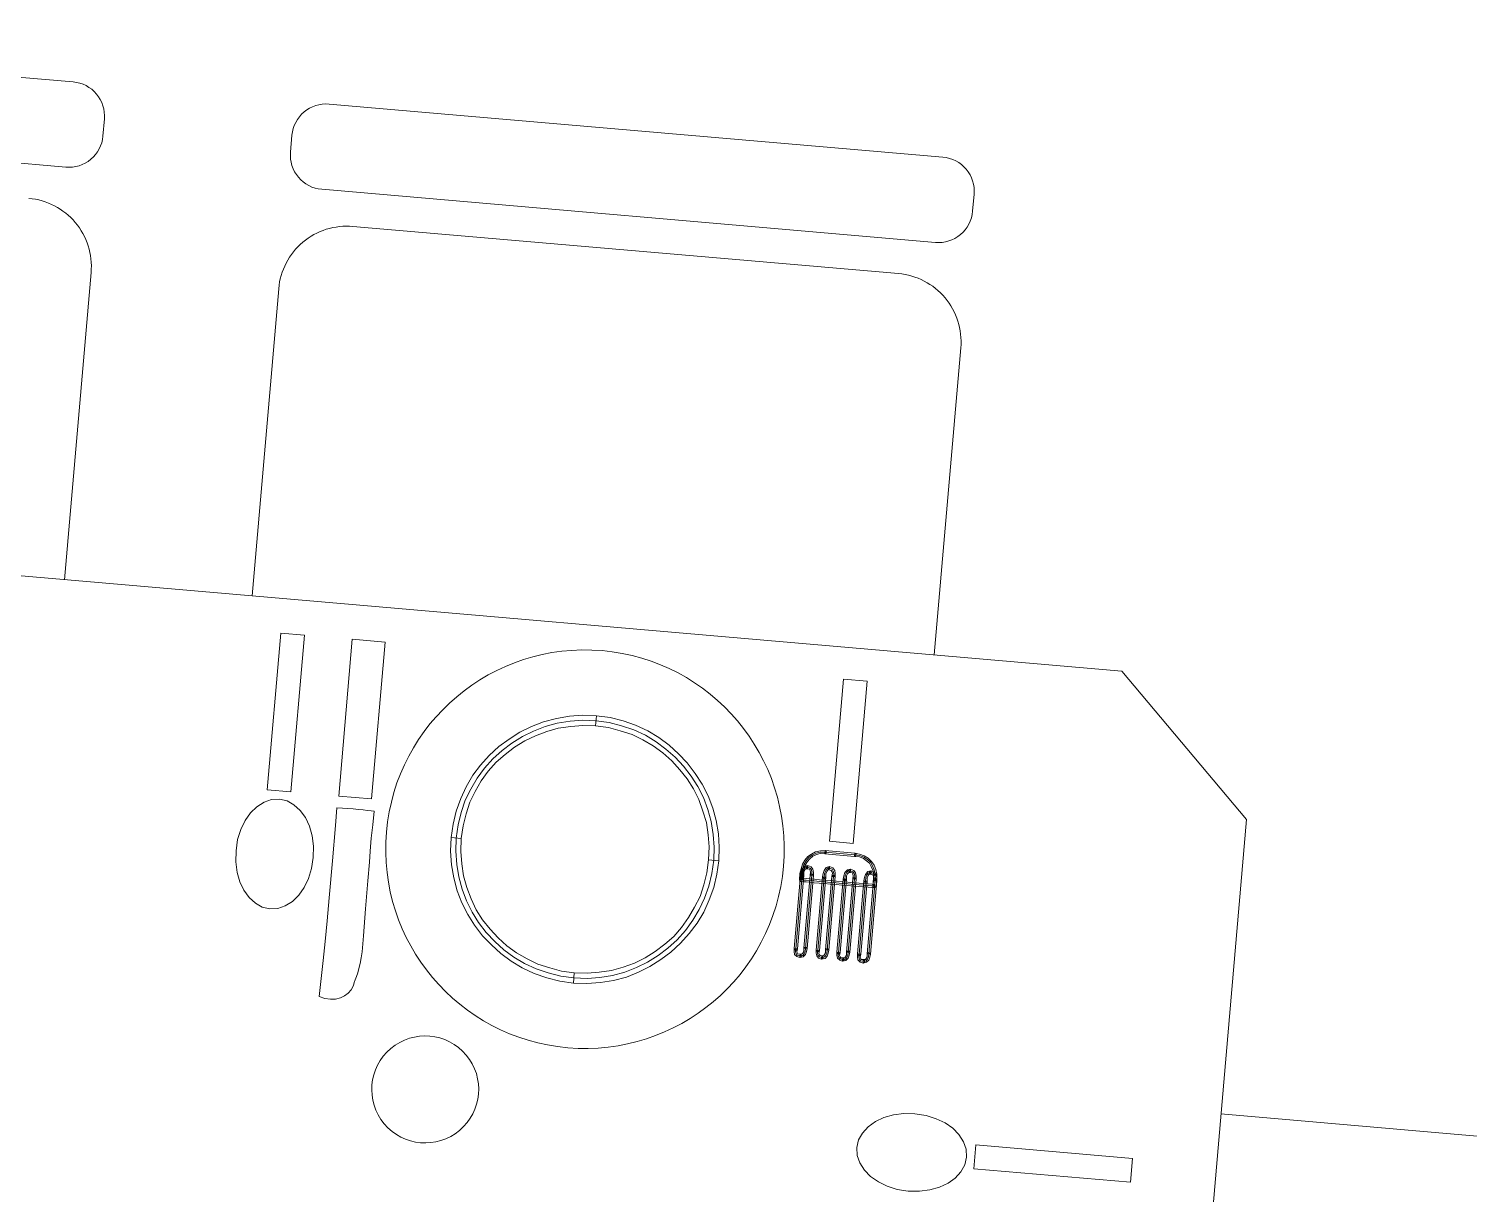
# Model space of a CAD drawing. Header units: millimetres. Extents: x 27 to 3754, y 31 to 1224.
# Drawn here: x 303.7 to 390.5, y 881.6 to 951.8 of the extents above; entities that cross this region are included whole.
import ezdxf

# ---------------------------------------------------------------- set-up
doc = ezdxf.new("R2010")
doc.units = ezdxf.units.MM
doc.layers.add('forniture', color=253, linetype='Continuous', lineweight=9)
doc.styles.add('DIM', font='Arial')

# ---------------------------------------------------------------- blocks, each defined once
blk = doc.blocks.new('b62', base_point=(157.3746, 791.9181))
at = {"layer": 'forniture'}
for p, q in [((306.377178, 948.571141), (269.386496, 951.772097)), ((358.780645, 944.036453), (321.789963, 947.237409)), ((305.932601, 943.433546), (268.941919, 946.634502)), ((308.254385, 946.338272), (308.16547, 945.310753)), ((319.557094, 945.360202), (319.468178, 944.332683)), ((358.336068, 938.898858), (321.345385, 942.099814)), ((360.657852, 941.803584), (360.568936, 940.776065)), ((356.103199, 937.021651), (323.222592, 939.866946)), ((307.454146, 937.090602), (305.852028, 918.576307)), ((318.756855, 936.112532), (317.154737, 917.598237)), ((359.857613, 932.555914), (358.255495, 914.041619)), ((369.558203, 913.063549), (201.045095, 927.645683)), ((318.882252, 915.361138), (318.064414, 905.910087)), ((320.311137, 915.23749), (318.882252, 915.361138)), ((318.882252, 915.361138), (318.882252, 915.361138)), ((319.493298, 905.78644), (320.311137, 915.23749)), ((323.189318, 914.988429), (322.37148, 905.537379)), ((325.169344, 914.81709), (323.189318, 914.988429)), ((323.189318, 914.988429), (323.189318, 914.988429)), ((324.351506, 905.36604), (325.169344, 914.81709)), ((377.067031, 904.132074), (369.558203, 913.063549)), ((352.781358, 912.592232), (351.935257, 902.81458)), ((354.210242, 912.468585), (352.781358, 912.592232)), ((352.781358, 912.592232), (352.781358, 912.592232)), ((353.364141, 902.690933), (354.210242, 912.468585)), ((333.984088, 909.735561), (333.295556, 909.383833)), ((334.708146, 910.022518), (333.984088, 909.735561)), ((334.805892, 909.726143), (334.104013, 909.457832)), ((335.486377, 910.222526), (334.708146, 910.022518)), ((335.543298, 909.929684), (334.805892, 909.726143)), ((334.903639, 909.429768), (335.600219, 909.636841)), ((336.279721, 910.35953), (335.486377, 910.222526)), ((336.314463, 910.048041), (335.543298, 909.929684)), ((335.600219, 909.636841), (336.349205, 909.736553)), ((337.086412, 910.413117), (336.279721, 910.35953)), ((337.080329, 910.105161), (336.314463, 910.048041)), ((336.349205, 909.736553), (337.074245, 909.797205)), ((337.074245, 909.797205), (337.853458, 909.770907)), ((337.879954, 910.077097), (337.080329, 910.105161)), ((337.90645, 910.383286), (337.086412, 910.413117)), ((337.853458, 909.770907), (337.90645, 910.383286)), ((337.90645, 910.383286), (337.853458, 909.770907)), ((337.853458, 909.770907), (337.853458, 909.770907)), ((337.853458, 909.770907), (338.625606, 909.662959)), ((338.672514, 909.967382), (337.879954, 910.077097)), ((337.879954, 910.077097), (337.879954, 910.077097)), ((338.719423, 910.271805), (337.90645, 910.383286)), ((337.90645, 910.383286), (337.90645, 910.383286)), ((338.625606, 909.662959), (339.329449, 909.47866)), ((339.417183, 909.77955), (338.672514, 909.967382)), ((339.504917, 910.08044), (338.719423, 910.271805)), ((340.156553, 909.53048), (339.417183, 909.77955)), ((340.262933, 909.809191), (339.504917, 910.08044)), ((340.995238, 909.478471), (340.262933, 909.809191)), ((332.64255, 908.967334), (332.028603, 908.526889)), ((332.806833, 908.726897), (332.213299, 908.284687)), ((333.295556, 909.383833), (332.64255, 908.967334)), ((333.43766, 909.12475), (332.806833, 908.726897)), ((332.971117, 908.486461), (333.579765, 908.865667)), ((334.104013, 909.457832), (333.43766, 909.12475)), ((333.579765, 908.865667), (334.223939, 909.180103)), ((334.223939, 909.180103), (334.903639, 909.429768)), ((339.329449, 909.47866), (340.050173, 909.251769)), ((340.050173, 909.251769), (340.700827, 908.928113)), ((340.848032, 909.203292), (340.156553, 909.53048)), ((340.700827, 908.928113), (341.327536, 908.565399)), ((341.493387, 908.818399), (340.848032, 909.203292)), ((341.659239, 909.071399), (340.995238, 909.478471)), ((342.092617, 908.375801), (341.493387, 908.818399)), ((342.277115, 908.606621), (341.659239, 909.071399)), ((331.446649, 907.980849), (330.924166, 907.409097)), ((332.028603, 908.526889), (331.446649, 907.980849)), ((332.213299, 908.284687), (331.65529, 907.777705)), ((331.863932, 907.574561), (332.397995, 908.042484)), ((332.397995, 908.042484), (332.971117, 908.486461)), ((341.327536, 908.565399), (341.90812, 908.14498)), ((341.90812, 908.14498), (342.442579, 907.666856)), ((342.645723, 907.875498), (342.092617, 908.375801)), ((342.848867, 908.084139), (342.277115, 908.606621)), ((343.154471, 907.337902), (342.645723, 907.875498)), ((343.378028, 907.544777), (342.848867, 908.084139)), ((330.924166, 907.409097), (330.459389, 906.791221)), ((331.154987, 907.224599), (330.712389, 906.625369)), ((330.965388, 906.459518), (331.385807, 907.040102)), ((331.65529, 907.777705), (331.154987, 907.224599)), ((331.385807, 907.040102), (331.863932, 907.574561)), ((342.442579, 907.666856), (342.930914, 907.131027)), ((342.930914, 907.131027), (343.376658, 906.578318)), ((343.617094, 906.742601), (343.154471, 907.337902)), ((343.857531, 906.906884), (343.378028, 907.544777)), ((330.050551, 906.106807), (329.721597, 905.394915)), ((330.459389, 906.791221), (330.050551, 906.106807)), ((330.712389, 906.625369), (330.325729, 905.959602)), ((330.600908, 905.812396), (330.965388, 906.459518)), ((343.376658, 906.578318), (343.755864, 905.96967)), ((344.014947, 906.111774), (343.617094, 906.742601)), ((344.27403, 906.253878), (343.857531, 906.906884)), ((344.348029, 905.445421), (344.014947, 906.111774)), ((344.625758, 905.565346), (344.27403, 906.253878)), ((318.322911, 905.332451), (317.876582, 905.165418)), ((318.064414, 905.910087), (319.493298, 905.78644)), ((318.797701, 905.353062), (318.322911, 905.332451)), ((319.261892, 905.251197), (318.797701, 905.353062)), ((318.797701, 905.353062), (318.797701, 905.353062)), ((319.672894, 905.009976), (319.261892, 905.251197)), ((322.37148, 905.537379), (324.351506, 905.36604)), ((329.721597, 905.394915), (329.450347, 904.636899)), ((330.000308, 905.288535), (329.751238, 904.549165)), ((330.325729, 905.959602), (330.000308, 905.288535)), ((330.279019, 905.182155), (330.600908, 905.812396)), ((343.755864, 905.96967), (344.0703, 905.325495)), ((344.0703, 905.325495), (344.318199, 904.625383)), ((344.614574, 904.723129), (344.348029, 905.445421)), ((344.910949, 904.820875), (344.625758, 905.565346)), ((317.061257, 904.536745), (316.733087, 904.071571)), ((317.441833, 904.894557), (317.061257, 904.536745)), ((317.876582, 905.165418), (317.441833, 904.894557)), ((320.05465, 904.668459), (319.672894, 905.009976)), ((320.368104, 904.25059), (320.05465, 904.668459)), ((322.176979, 903.765013), (322.268831, 904.82647)), ((322.268831, 904.82647), (322.5972, 904.81862)), ((322.5972, 904.81862), (322.923802, 904.790358)), ((322.923802, 904.790358), (323.250404, 904.762096)), ((323.250404, 904.762096), (323.556593, 904.7356)), ((323.556593, 904.7356), (323.84237, 904.710871)), ((323.84237, 904.710871), (324.105968, 904.667495)), ((324.105968, 904.667495), (324.330507, 904.648065)), ((324.330507, 904.648065), (324.514221, 904.632167)), ((324.514221, 904.632167), (324.423153, 903.817428)), ((329.450347, 904.636899), (329.258982, 903.851404)), ((329.751238, 904.549165), (329.563406, 903.804496)), ((329.867829, 903.757587), (330.052128, 904.461431)), ((330.052128, 904.461431), (330.279019, 905.182155)), ((344.318199, 904.625383), (344.527038, 903.949215)), ((344.819881, 904.006136), (344.614574, 904.723129)), ((345.112723, 904.063057), (344.910949, 904.820875)), ((316.479501, 903.517682), (316.283621, 902.917667)), ((316.733087, 904.071571), (316.479501, 903.517682)), ((320.611487, 903.735957), (320.368104, 904.25059)), ((320.766155, 903.14674), (320.611487, 903.735957)), ((321.993274, 901.642099), (322.176979, 903.765013)), ((324.423153, 903.817428), (324.332084, 903.002689)), ((329.258982, 903.851404), (329.147502, 903.038432)), ((329.563406, 903.804496), (329.453691, 903.011936)), ((329.759881, 902.98544), (329.867829, 903.757587)), ((344.527038, 903.949215), (344.62675, 903.200229)), ((344.938238, 903.234971), (344.819881, 904.006136)), ((345.249727, 903.269713), (345.112723, 904.063057)), ((370.487288, 828.095672), (377.067031, 904.132074)), ((316.283621, 902.917667), (316.184505, 902.247583)), ((320.856052, 902.521996), (320.766155, 903.14674)), ((324.332084, 903.002689), (324.264962, 902.227009)), ((329.147502, 903.038432), (329.117671, 902.218394)), ((329.147502, 903.038432), (329.147502, 903.038432)), ((329.147502, 903.038432), (329.759881, 902.98544)), ((329.759881, 902.98544), (329.147502, 903.038432)), ((329.453691, 903.011936), (329.425627, 902.21231)), ((329.733583, 902.206227), (329.759881, 902.98544)), ((329.759881, 902.98544), (329.759881, 902.98544)), ((344.62675, 903.200229), (344.687402, 902.475189)), ((344.995358, 902.469106), (344.938238, 903.234971)), ((345.303314, 902.463022), (345.249727, 903.269713)), ((351.935257, 902.81458), (353.364141, 902.690933)), ((316.184505, 902.247583), (316.16704, 901.570433)), ((320.73947, 901.174762), (320.838586, 901.844846)), ((320.838586, 901.844846), (320.856052, 902.521996)), ((324.264962, 902.227009), (324.227083, 901.551626)), ((329.117671, 902.218394), (329.169492, 901.39129)), ((329.425627, 902.21231), (329.48098, 901.426032)), ((329.792469, 901.460774), (329.733583, 902.206227)), ((344.687402, 902.475189), (344.661104, 901.695976)), ((344.967294, 901.66948), (344.995358, 902.469106)), ((345.273483, 901.642984), (345.303314, 902.463022)), ((350.642592, 901.898165), (350.459861, 901.687757)), ((350.537978, 901.639866), (350.698531, 901.831628)), ((350.616096, 901.591976), (350.754469, 901.765091)), ((350.86085, 902.043802), (350.642592, 901.898165)), ((350.698531, 901.831628), (350.896376, 901.979032)), ((350.754469, 901.765091), (350.931902, 901.914261)), ((351.09952, 902.187673), (350.86085, 902.043802)), ((350.896376, 901.979032), (351.133279, 902.10249)), ((350.931902, 901.914261), (351.167039, 902.017307)), ((351.392362, 902.244594), (351.09952, 902.187673)), ((351.133279, 902.10249), (351.385296, 902.162944)), ((351.167039, 902.017307), (351.378231, 902.081293)), ((351.378231, 902.081293), (351.664008, 902.056564)), ((351.385296, 902.162944), (351.67284, 902.158627)), ((351.681672, 902.26069), (351.392362, 902.244594)), ((351.681672, 902.26069), (351.664008, 902.056564)), ((351.664008, 902.056564), (351.728779, 902.09209)), ((351.664008, 902.056564), (351.664008, 902.056564)), ((351.664008, 902.056564), (351.664008, 902.056564)), ((351.664008, 902.056564), (353.46032, 901.901121)), ((351.67284, 902.158627), (353.469152, 902.003185)), ((351.681672, 902.26069), (351.681672, 902.26069)), ((351.739377, 902.214566), (351.681672, 902.26069)), ((351.681672, 902.26069), (351.681672, 902.26069)), ((353.477984, 902.105248), (351.681672, 902.26069)), ((351.728779, 902.09209), (351.75449, 902.151561)), ((351.75449, 902.151561), (351.739377, 902.214566)), ((353.477984, 902.105248), (353.46032, 901.901121)), ((353.46032, 901.901121), (353.52509, 901.936647)), ((353.46032, 901.901121), (353.46032, 901.901121)), ((353.46032, 901.901121), (353.46032, 901.901121)), ((353.46032, 901.901121), (353.746097, 901.876392)), ((353.469152, 902.003185), (353.753162, 901.958042)), ((353.477984, 902.105248), (353.477984, 902.105248)), ((353.535689, 902.059123), (353.477984, 902.105248)), ((353.477984, 902.105248), (353.477984, 902.105248)), ((353.760228, 902.039693), (353.477984, 902.105248)), ((353.52509, 901.936647), (353.550802, 901.996119)), ((353.550802, 901.996119), (353.535689, 902.059123)), ((353.746097, 901.876392), (353.983983, 901.773545)), ((353.753162, 901.958042), (354.011461, 901.853429)), ((354.038939, 901.933313), (353.760228, 902.039693)), ((353.983983, 901.773545), (354.177511, 901.633405)), ((354.011461, 901.853429), (354.225401, 901.711523)), ((354.273292, 901.789641), (354.038939, 901.933313)), ((354.4837, 901.606909), (354.273292, 901.789641)), ((316.16704, 901.570433), (316.256936, 900.945689)), ((316.256936, 900.945689), (316.41337, 900.376884)), ((320.54359, 900.574748), (320.73947, 901.174762)), ((321.800738, 899.417122), (321.993274, 901.642099)), ((324.227083, 901.551626), (324.129932, 900.428931)), ((329.169492, 901.39129), (329.308262, 900.618359)), ((329.48098, 901.426032), (329.601104, 900.67528)), ((329.893946, 900.732201), (329.792469, 901.460774)), ((344.553156, 900.923829), (344.36709, 900.199572)), ((344.661104, 901.695976), (344.553156, 900.923829)), ((344.661104, 901.695976), (344.661104, 901.695976)), ((345.273483, 901.642984), (344.661104, 901.695976)), ((344.661104, 901.695976), (345.273483, 901.642984)), ((344.667981, 900.111838), (344.857579, 900.87692)), ((344.857579, 900.87692), (344.967294, 901.66948)), ((345.162002, 900.830012), (345.273483, 901.642984)), ((345.273483, 901.642984), (345.273483, 901.642984)), ((350.228454, 901.152514), (350.1629, 900.87027)), ((350.209024, 900.927975), (350.1629, 900.87027)), ((350.23297, 900.967034), (350.194893, 900.764674)), ((350.272028, 900.943088), (350.209024, 900.927975)), ((350.314422, 901.432991), (350.228454, 901.152514)), ((350.289692, 901.147214), (350.23297, 900.967034)), ((350.264963, 900.861438), (350.310105, 901.145448)), ((350.3315, 900.917376), (350.272028, 900.943088)), ((350.428066, 901.32033), (350.289692, 901.147214)), ((350.31462, 900.959968), (350.296956, 900.755842)), ((350.310105, 901.145448), (350.394306, 901.405513)), ((350.459861, 901.687757), (350.314422, 901.432991)), ((350.369577, 901.119736), (350.31462, 900.959968)), ((350.367026, 900.852606), (350.3315, 900.917376)), ((350.367026, 900.852606), (350.391755, 901.138382)), ((350.461825, 901.235146), (350.369577, 901.119736)), ((350.391755, 901.138382), (350.47419, 901.378035)), ((350.394306, 901.405513), (350.537978, 901.639866)), ((350.396271, 900.952902), (350.449461, 901.092258)), ((350.399019, 900.74701), (350.396271, 900.952902)), ((350.637491, 901.363904), (350.428066, 901.32033)), ((350.449461, 901.092258), (350.495585, 901.149963)), ((350.628659, 901.261841), (350.461825, 901.235146)), ((350.47419, 901.378035), (350.616096, 901.591976)), ((350.495585, 901.149963), (350.619827, 901.159777)), ((350.57272, 901.328378), (350.526596, 901.270673)), ((350.57272, 901.328378), (350.526596, 901.270673)), ((350.526596, 901.270673), (350.562122, 901.205902)), ((350.526596, 901.270673), (350.562122, 901.205902)), ((350.562122, 901.205902), (350.619827, 901.159777)), ((350.562122, 901.205902), (350.619827, 901.159777)), ((350.637491, 901.363904), (350.57272, 901.328378)), ((350.637491, 901.363904), (350.57272, 901.328378)), ((350.619827, 901.159777), (350.637491, 901.363904)), ((350.619827, 901.159777), (350.628659, 901.261841)), ((350.619827, 901.159777), (350.619827, 901.159777)), ((350.619827, 901.159777), (350.740537, 901.128767)), ((350.619827, 901.159777), (350.619827, 901.159777)), ((350.619827, 901.159777), (350.619827, 901.159777)), ((350.628659, 901.261841), (350.637491, 901.363904)), ((350.788428, 901.206884), (350.628659, 901.261841)), ((350.628659, 901.261841), (350.628659, 901.261841)), ((350.628659, 901.261841), (350.628659, 901.261841)), ((350.628659, 901.261841), (350.628659, 901.261841)), ((350.628659, 901.261841), (350.628659, 901.261841)), ((350.628659, 901.261841), (350.628659, 901.261841)), ((350.836318, 901.285002), (350.637491, 901.363904)), ((350.637491, 901.363904), (350.637491, 901.363904)), ((350.637491, 901.363904), (350.637491, 901.363904)), ((350.637491, 901.363904), (350.637491, 901.363904)), ((350.740537, 901.128767), (350.776063, 901.063996)), ((350.808056, 900.9584), (350.771746, 900.776453)), ((350.776063, 901.063996), (350.808056, 900.9584)), ((350.861246, 901.097756), (350.788428, 901.206884)), ((350.946429, 901.131515), (350.836318, 901.285002)), ((350.889707, 900.951334), (350.861246, 901.097756)), ((350.873809, 900.767621), (350.889707, 900.951334)), ((350.971357, 900.944269), (350.946429, 901.131515)), ((350.975872, 900.758789), (350.971357, 900.944269)), ((351.61828, 901.052812), (351.561557, 900.872631)), ((351.736241, 901.227694), (351.61828, 901.052812)), ((351.698164, 901.025334), (351.643208, 900.865565)), ((351.792179, 901.161157), (351.698164, 901.025334)), ((351.724858, 900.8585), (351.778048, 900.997855)), ((351.947433, 901.29168), (351.736241, 901.227694)), ((351.778048, 900.997855), (351.848118, 901.094619)), ((351.938601, 901.189617), (351.792179, 901.161157)), ((351.882662, 901.256154), (351.836537, 901.198449)), ((351.882662, 901.256154), (351.836537, 901.198449)), ((351.836537, 901.198449), (351.872064, 901.133678)), ((351.836537, 901.198449), (351.872064, 901.133678)), ((351.848118, 901.094619), (351.929769, 901.087554)), ((351.872064, 901.133678), (351.929769, 901.087554)), ((351.872064, 901.133678), (351.929769, 901.087554)), ((351.947433, 901.29168), (351.882662, 901.256154)), ((351.947433, 901.29168), (351.882662, 901.256154)), ((351.929769, 901.087554), (351.947433, 901.29168)), ((351.929769, 901.087554), (351.938601, 901.189617)), ((351.929769, 901.087554), (351.929769, 901.087554)), ((351.929769, 901.087554), (352.050478, 901.056543)), ((351.929769, 901.087554), (351.929769, 901.087554)), ((351.929769, 901.087554), (351.929769, 901.087554)), ((351.938601, 901.189617), (351.947433, 901.29168)), ((352.098369, 901.134661), (351.938601, 901.189617)), ((351.938601, 901.189617), (351.938601, 901.189617)), ((351.938601, 901.189617), (351.938601, 901.189617)), ((351.938601, 901.189617), (351.938601, 901.189617)), ((351.938601, 901.189617), (351.938601, 901.189617)), ((351.938601, 901.189617), (351.938601, 901.189617)), ((352.14626, 901.212778), (351.947433, 901.29168)), ((351.947433, 901.29168), (351.947433, 901.29168)), ((351.947433, 901.29168), (351.947433, 901.29168)), ((351.947433, 901.29168), (351.947433, 901.29168)), ((352.050478, 901.056543), (352.086004, 900.991772)), ((352.117998, 900.886176), (352.081687, 900.704229)), ((352.086004, 900.991772), (352.117998, 900.886176)), ((352.171188, 901.025532), (352.098369, 901.134661)), ((352.256371, 901.059292), (352.14626, 901.212778)), ((352.199648, 900.879111), (352.171188, 901.025532)), ((352.183751, 900.695397), (352.199648, 900.879111)), ((352.281299, 900.872045), (352.256371, 901.059292)), ((352.863451, 900.945062), (352.804962, 900.744468)), ((353.02047, 901.095998), (352.863451, 900.945062)), ((352.941568, 900.897171), (352.886612, 900.737403)), ((353.05423, 901.010815), (352.941568, 900.897171)), ((353.019686, 900.84928), (353.08799, 900.925632)), ((353.209483, 901.141339), (353.02047, 901.095998)), ((353.200651, 901.039276), (353.05423, 901.010815)), ((353.08799, 900.925632), (353.191819, 900.937212)), ((353.144713, 901.105813), (353.098588, 901.048108)), ((353.144713, 901.105813), (353.098588, 901.048108)), ((353.098588, 901.048108), (353.134114, 900.983337)), ((353.098588, 901.048108), (353.134114, 900.983337)), ((353.134114, 900.983337), (353.191819, 900.937212)), ((353.134114, 900.983337), (353.191819, 900.937212)), ((353.209483, 901.141339), (353.144713, 901.105813)), ((353.209483, 901.141339), (353.144713, 901.105813)), ((353.191819, 900.937212), (353.209483, 901.141339)), ((353.191819, 900.937212), (353.200651, 901.039276)), ((353.191819, 900.937212), (353.191819, 900.937212)), ((353.191819, 900.937212), (353.312529, 900.906201)), ((353.191819, 900.937212), (353.191819, 900.937212)), ((353.191819, 900.937212), (353.191819, 900.937212)), ((353.200651, 901.039276), (353.209483, 901.141339)), ((353.36042, 900.984319), (353.200651, 901.039276)), ((353.200651, 901.039276), (353.200651, 901.039276)), ((353.200651, 901.039276), (353.200651, 901.039276)), ((353.200651, 901.039276), (353.200651, 901.039276)), ((353.200651, 901.039276), (353.200651, 901.039276)), ((353.200651, 901.039276), (353.200651, 901.039276)), ((353.40831, 901.062437), (353.209483, 901.141339)), ((353.209483, 901.141339), (353.209483, 901.141339)), ((353.209483, 901.141339), (353.209483, 901.141339)), ((353.209483, 901.141339), (353.209483, 901.141339)), ((353.312529, 900.906201), (353.348055, 900.841431)), ((353.433238, 900.87519), (353.36042, 900.984319)), ((353.518421, 900.90895), (353.40831, 901.062437)), ((353.461699, 900.728769), (353.433238, 900.87519)), ((353.543349, 900.721704), (353.518421, 900.90895)), ((354.245228, 900.990015), (354.106855, 900.8169)), ((354.177511, 901.633405), (354.350626, 901.495032)), ((354.278988, 900.904832), (354.186739, 900.789421)), ((354.225401, 901.711523), (354.417163, 901.55097)), ((354.454654, 901.033589), (354.245228, 900.990015)), ((354.445822, 900.931526), (354.278988, 900.904832)), ((354.389883, 900.998063), (354.343759, 900.940358)), ((354.389883, 900.998063), (354.343759, 900.940358)), ((354.343759, 900.940358), (354.379285, 900.875587)), ((354.343759, 900.940358), (354.379285, 900.875587)), ((354.350626, 901.495032), (354.457204, 901.30072)), ((354.379285, 900.875587), (354.43699, 900.829463)), ((354.379285, 900.875587), (354.43699, 900.829463)), ((354.454654, 901.033589), (354.389883, 900.998063)), ((354.454654, 901.033589), (354.389883, 900.998063)), ((354.417163, 901.55097), (354.542388, 901.334479)), ((354.43699, 900.829463), (354.454654, 901.033589)), ((354.43699, 900.829463), (354.445822, 900.931526)), ((354.445822, 900.931526), (354.454654, 901.033589)), ((354.60559, 900.876569), (354.445822, 900.931526)), ((354.445822, 900.931526), (354.445822, 900.931526)), ((354.445822, 900.931526), (354.445822, 900.931526)), ((354.445822, 900.931526), (354.445822, 900.931526)), ((354.445822, 900.931526), (354.445822, 900.931526)), ((354.445822, 900.931526), (354.445822, 900.931526)), ((354.653481, 900.954687), (354.454654, 901.033589)), ((354.454654, 901.033589), (354.454654, 901.033589)), ((354.454654, 901.033589), (354.454654, 901.033589)), ((354.454654, 901.033589), (354.454654, 901.033589)), ((354.457204, 901.30072), (354.562016, 901.085995)), ((354.627571, 901.368239), (354.4837, 901.606909)), ((354.542388, 901.334479), (354.645433, 901.099342)), ((354.562016, 901.085995), (354.624237, 900.85439)), ((354.678409, 900.767441), (354.60559, 900.876569)), ((354.72885, 901.112689), (354.627571, 901.368239)), ((354.645433, 901.099342), (354.705887, 900.847325)), ((354.763592, 900.8012), (354.653481, 900.954687)), ((354.787538, 900.840259), (354.72885, 901.112689)), ((316.41337, 900.376884), (316.656754, 899.862252)), ((319.963601, 899.576097), (320.291771, 900.04127)), ((320.291771, 900.04127), (320.54359, 900.574748)), ((324.129932, 900.428931), (323.985088, 898.755095)), ((329.308262, 900.618359), (329.508269, 899.840128)), ((329.601104, 900.67528), (329.804645, 899.937874)), ((330.10102, 900.035621), (329.893946, 900.732201)), ((330.350685, 899.355921), (330.10102, 900.035621)), ((344.36709, 900.199572), (344.141966, 899.499261)), ((344.420677, 899.392881), (344.667981, 900.111838)), ((344.699388, 899.286501), (344.968871, 900.024104)), ((344.968871, 900.024104), (345.162002, 900.830012)), ((350.194893, 900.764674), (349.813353, 896.355544)), ((350.296956, 900.755842), (349.915416, 896.346712)), ((350.017479, 896.337881), (350.399019, 900.74701)), ((350.1629, 900.87027), (350.131105, 900.502842)), ((350.177229, 900.560547), (350.131105, 900.502842)), ((350.131105, 900.502842), (350.224336, 900.391947)), ((350.131105, 900.502842), (350.166631, 900.438071)), ((350.224336, 900.391947), (350.131105, 900.502842)), ((350.131105, 900.502842), (350.335231, 900.485178)), ((350.1629, 900.87027), (350.1629, 900.87027)), ((350.1629, 900.87027), (350.1629, 900.87027)), ((350.1629, 900.87027), (350.367026, 900.852606)), ((350.166631, 900.438071), (350.224336, 900.391947)), ((350.242, 900.596073), (350.177229, 900.560547)), ((350.194893, 900.764674), (350.194893, 900.764674)), ((350.194893, 900.764674), (350.194893, 900.764674)), ((350.194893, 900.764674), (350.230419, 900.699903)), ((350.399019, 900.74701), (350.194893, 900.764674)), ((350.224336, 900.391947), (350.346812, 900.381349)), ((350.230419, 900.699903), (350.288124, 900.653778)), ((350.233168, 900.49401), (350.264963, 900.861438)), ((350.355644, 900.483412), (350.233168, 900.49401)), ((350.364476, 900.585475), (350.242, 900.596073)), ((350.242, 900.596073), (350.335231, 900.485178)), ((350.335231, 900.485178), (350.242, 900.596073)), ((350.288124, 900.653778), (350.352895, 900.689305)), ((350.335231, 900.485178), (350.367026, 900.852606)), ((350.346812, 900.381349), (350.530525, 900.365451)), ((350.352895, 900.689305), (350.399019, 900.74701)), ((350.539357, 900.467514), (350.355644, 900.483412)), ((350.548189, 900.569577), (350.364476, 900.585475)), ((350.367026, 900.852606), (350.367026, 900.852606)), ((350.367026, 900.852606), (350.367026, 900.852606)), ((350.771746, 900.776453), (350.390206, 896.367323)), ((350.399019, 900.74701), (350.399019, 900.74701)), ((350.399019, 900.74701), (350.399019, 900.74701)), ((350.492269, 896.358491), (350.873809, 900.767621)), ((350.530525, 900.365451), (350.755064, 900.346021)), ((350.763896, 900.448084), (350.539357, 900.467514)), ((350.772728, 900.550147), (350.548189, 900.569577)), ((350.594332, 896.349659), (350.975872, 900.758789)), ((350.755064, 900.346021), (351.020429, 900.323058)), ((351.029261, 900.425121), (350.763896, 900.448084)), ((350.81787, 900.834158), (350.771746, 900.776453)), ((350.771746, 900.776453), (350.771746, 900.776453)), ((350.771746, 900.776453), (350.771746, 900.776453)), ((350.771746, 900.776453), (350.975872, 900.758789)), ((351.038093, 900.527184), (350.772728, 900.550147)), ((350.880875, 900.849271), (350.81787, 900.834158)), ((350.940346, 900.823559), (350.880875, 900.849271)), ((350.975872, 900.758789), (350.940346, 900.823559)), ((350.975872, 900.758789), (350.975872, 900.758789)), ((350.975872, 900.758789), (350.975872, 900.758789)), ((351.020429, 900.323058), (351.326618, 900.296562)), ((351.33545, 900.398625), (351.029261, 900.425121)), ((351.344282, 900.500688), (351.038093, 900.527184)), ((351.523481, 900.670271), (351.141941, 896.261142)), ((351.625544, 900.661439), (351.244004, 896.25231)), ((351.326618, 900.296562), (351.65322, 900.2683)), ((351.662052, 900.370363), (351.33545, 900.398625)), ((351.670884, 900.472426), (351.344282, 900.500688)), ((351.346067, 896.243478), (351.727607, 900.652607)), ((351.561557, 900.872631), (351.523481, 900.670271)), ((351.523481, 900.670271), (351.523481, 900.670271)), ((351.523481, 900.670271), (351.523481, 900.670271)), ((351.523481, 900.670271), (351.559007, 900.6055)), ((351.727607, 900.652607), (351.523481, 900.670271)), ((351.559007, 900.6055), (351.616712, 900.559376)), ((351.616712, 900.559376), (351.681483, 900.594902)), ((351.643208, 900.865565), (351.625544, 900.661439)), ((351.65322, 900.2683), (351.979823, 900.240037)), ((351.988654, 900.342101), (351.662052, 900.370363)), ((351.997486, 900.444164), (351.670884, 900.472426)), ((351.681483, 900.594902), (351.727607, 900.652607)), ((352.081687, 900.704229), (351.698381, 896.274687)), ((351.727607, 900.652607), (351.724858, 900.8585)), ((351.727607, 900.652607), (351.727607, 900.652607)), ((351.727607, 900.652607), (351.727607, 900.652607)), ((351.800444, 896.265855), (352.183751, 900.695397)), ((351.902507, 896.257023), (352.285814, 900.686565)), ((351.979823, 900.240037), (352.34725, 900.208242)), ((352.356082, 900.310306), (351.988654, 900.342101)), ((352.364914, 900.412369), (351.997486, 900.444164)), ((352.127812, 900.761934), (352.081687, 900.704229)), ((352.081687, 900.704229), (352.081687, 900.704229)), ((352.081687, 900.704229), (352.081687, 900.704229)), ((352.081687, 900.704229), (352.285814, 900.686565)), ((352.190816, 900.777047), (352.127812, 900.761934)), ((352.250288, 900.751336), (352.190816, 900.777047)), ((352.285814, 900.686565), (352.250288, 900.751336)), ((352.285814, 900.686565), (352.281299, 900.872045)), ((352.285814, 900.686565), (352.285814, 900.686565)), ((352.285814, 900.686565), (352.285814, 900.686565)), ((352.34725, 900.208242), (352.694265, 900.178214)), ((352.703097, 900.280277), (352.356082, 900.310306)), ((352.711929, 900.38234), (352.364914, 900.412369)), ((352.766885, 900.542109), (352.385345, 896.132979)), ((352.868948, 900.533277), (352.487408, 896.124147)), ((352.589471, 896.115315), (352.971011, 900.524445)), ((352.694265, 900.178214), (353.04128, 900.148185)), ((353.050111, 900.250248), (352.703097, 900.280277)), ((353.058943, 900.352312), (352.711929, 900.38234)), ((352.804962, 900.744468), (352.766885, 900.542109)), ((352.766885, 900.542109), (352.766885, 900.542109)), ((352.766885, 900.542109), (352.802411, 900.477338)), ((352.766885, 900.542109), (352.766885, 900.542109)), ((352.971011, 900.524445), (352.766885, 900.542109)), ((352.802411, 900.477338), (352.860116, 900.431213)), ((352.860116, 900.431213), (352.924887, 900.466739)), ((352.886612, 900.737403), (352.868948, 900.533277)), ((352.924887, 900.466739), (352.971011, 900.524445)), ((353.343738, 900.553887), (352.962198, 896.144758)), ((352.968263, 900.730337), (353.019686, 900.84928)), ((352.971011, 900.524445), (352.968263, 900.730337)), ((352.971011, 900.524445), (352.971011, 900.524445)), ((352.971011, 900.524445), (352.971011, 900.524445)), ((353.04128, 900.148185), (353.388294, 900.118157)), ((353.397126, 900.22022), (353.050111, 900.250248)), ((353.405958, 900.322283), (353.058943, 900.352312)), ((353.064261, 896.135926), (353.445801, 900.545056)), ((353.166324, 896.127094), (353.547864, 900.536224)), ((353.380048, 900.735835), (353.343738, 900.553887)), ((353.389862, 900.611593), (353.343738, 900.553887)), ((353.343738, 900.553887), (353.343738, 900.553887)), ((353.343738, 900.553887), (353.343738, 900.553887)), ((353.343738, 900.553887), (353.547864, 900.536224)), ((353.348055, 900.841431), (353.380048, 900.735835)), ((353.388294, 900.118157), (353.714896, 900.089894)), ((353.452867, 900.626706), (353.389862, 900.611593)), ((353.723728, 900.191957), (353.397126, 900.22022)), ((353.73256, 900.294021), (353.405958, 900.322283)), ((353.445801, 900.545056), (353.461699, 900.728769)), ((353.512338, 900.600994), (353.452867, 900.626706)), ((353.547864, 900.536224), (353.512338, 900.600994)), ((353.547864, 900.536224), (353.543349, 900.721704)), ((353.547864, 900.536224), (353.547864, 900.536224)), ((353.547864, 900.536224), (353.547864, 900.536224)), ((354.012056, 900.434359), (353.630516, 896.02523)), ((353.714896, 900.089894), (354.000673, 900.065165)), ((354.009505, 900.167228), (353.723728, 900.191957)), ((354.018337, 900.269291), (353.73256, 900.294021)), ((354.114119, 900.425527), (353.732579, 896.016398)), ((353.834642, 896.007566), (354.216182, 900.416695)), ((354.000673, 900.065165), (354.266038, 900.042202)), ((354.27487, 900.144265), (354.009505, 900.167228)), ((354.050132, 900.636719), (354.012056, 900.434359)), ((354.012056, 900.434359), (354.012056, 900.434359)), ((354.012056, 900.434359), (354.012056, 900.434359)), ((354.012056, 900.434359), (354.047582, 900.369588)), ((354.216182, 900.416695), (354.012056, 900.434359)), ((354.283702, 900.246328), (354.018337, 900.269291)), ((354.047582, 900.369588), (354.105287, 900.323464)), ((354.106855, 900.8169), (354.050132, 900.636719)), ((354.105287, 900.323464), (354.170058, 900.35899)), ((354.131783, 900.629653), (354.114119, 900.425527)), ((354.186739, 900.789421), (354.131783, 900.629653)), ((354.170058, 900.35899), (354.216182, 900.416695)), ((354.588909, 900.446138), (354.207369, 896.037009)), ((354.213433, 900.622588), (354.266623, 900.761943)), ((354.216182, 900.416695), (354.213433, 900.622588)), ((354.216182, 900.416695), (354.216182, 900.416695)), ((354.216182, 900.416695), (354.216182, 900.416695)), ((354.266038, 900.042202), (354.490577, 900.022772)), ((354.266623, 900.761943), (354.312748, 900.819648)), ((354.499409, 900.124835), (354.27487, 900.144265)), ((354.508241, 900.226898), (354.283702, 900.246328)), ((354.309432, 896.028177), (354.690972, 900.437306)), ((354.312748, 900.819648), (354.43699, 900.829463)), ((354.411495, 896.019345), (354.793035, 900.428474)), ((354.43699, 900.829463), (354.43699, 900.829463)), ((354.43699, 900.829463), (354.557699, 900.798452)), ((354.43699, 900.829463), (354.43699, 900.829463)), ((354.43699, 900.829463), (354.43699, 900.829463)), ((354.490577, 900.022772), (354.653878, 900.00864)), ((354.66271, 900.110704), (354.499409, 900.124835)), ((354.671542, 900.212767), (354.508241, 900.226898)), ((354.557699, 900.798452), (354.593226, 900.733681)), ((354.599507, 900.568614), (354.560647, 900.119536)), ((354.560647, 900.119536), (354.671542, 900.212767)), ((354.671542, 900.212767), (354.560647, 900.119536)), ((354.560647, 900.119536), (354.596173, 900.054765)), ((354.625219, 900.628085), (354.588909, 900.446138)), ((354.635033, 900.503843), (354.588909, 900.446138)), ((354.588909, 900.446138), (354.588909, 900.446138)), ((354.588909, 900.446138), (354.588909, 900.446138)), ((354.588909, 900.446138), (354.793035, 900.428474)), ((354.593226, 900.733681), (354.625219, 900.628085)), ((354.596173, 900.054765), (354.653878, 900.00864)), ((354.624237, 900.85439), (354.599507, 900.568614)), ((354.599507, 900.568614), (354.599507, 900.568614)), ((354.599507, 900.568614), (354.599507, 900.568614)), ((354.599507, 900.568614), (354.635033, 900.503843)), ((354.803633, 900.55095), (354.599507, 900.568614)), ((354.698037, 900.518956), (354.635033, 900.503843)), ((354.635033, 900.503843), (354.692738, 900.457718)), ((354.653878, 900.00864), (354.671542, 900.212767)), ((354.653878, 900.00864), (354.764773, 900.101872)), ((354.764773, 900.101872), (354.653878, 900.00864)), ((354.653878, 900.00864), (354.718648, 900.044167)), ((354.70157, 900.559782), (354.66271, 900.110704)), ((354.66271, 900.110704), (354.66271, 900.110704)), ((354.706869, 900.621019), (354.678409, 900.767441)), ((354.690972, 900.437306), (354.706869, 900.621019)), ((354.692738, 900.457718), (354.757509, 900.493244)), ((354.757509, 900.493244), (354.698037, 900.518956)), ((354.705887, 900.847325), (354.70157, 900.559782)), ((354.718648, 900.044167), (354.764773, 900.101872)), ((354.757509, 900.493244), (354.803633, 900.55095)), ((354.793035, 900.428474), (354.757509, 900.493244)), ((354.78852, 900.613954), (354.763592, 900.8012)), ((354.764773, 900.101872), (354.803633, 900.55095)), ((354.803633, 900.55095), (354.787538, 900.840259)), ((354.793035, 900.428474), (354.78852, 900.613954)), ((354.793035, 900.428474), (354.793035, 900.428474)), ((354.793035, 900.428474), (354.793035, 900.428474)), ((354.803633, 900.55095), (354.803633, 900.55095)), ((354.803633, 900.55095), (354.803633, 900.55095)), ((316.656754, 899.862252), (316.968441, 899.42397)), ((316.968441, 899.42397), (317.350198, 899.082453)), ((319.14651, 898.927011), (319.581258, 899.197873)), ((319.581258, 899.197873), (319.963601, 899.576097)), ((321.680623, 898.029062), (321.800738, 899.417122)), ((329.508269, 899.840128), (329.795227, 899.11607)), ((329.804645, 899.937874), (330.072956, 899.235995)), ((330.072956, 899.235995), (330.404271, 898.549229)), ((330.663354, 898.691334), (330.350685, 899.355921)), ((344.141966, 899.499261), (343.81831, 898.848607)), ((344.093489, 898.701402), (344.420677, 899.392881)), ((344.368668, 898.554196), (344.699388, 899.286501)), ((317.350198, 899.082453), (317.761199, 898.841233)), ((317.761199, 898.841233), (318.225391, 898.739368)), ((318.225391, 898.739368), (318.70018, 898.759979)), ((318.70018, 898.759979), (319.14651, 898.927011)), ((323.985088, 898.755095), (323.86419, 897.120317)), ((329.795227, 899.11607), (330.145189, 898.407125)), ((330.145189, 898.407125), (330.561688, 897.754119)), ((330.404271, 898.549229), (330.802124, 897.918402)), ((331.042561, 898.082686), (330.663354, 898.691334)), ((343.81831, 898.848607), (343.455597, 898.221898)), ((343.708596, 898.056047), (344.093489, 898.701402)), ((343.961596, 897.890195), (344.368668, 898.554196)), ((321.552461, 896.785658), (321.680623, 898.029062)), ((330.561688, 897.754119), (331.041191, 897.116226)), ((330.802124, 897.918402), (331.264748, 897.323102)), ((331.488304, 897.529977), (331.042561, 898.082686)), ((331.976639, 896.994147), (331.488304, 897.529977)), ((343.033411, 897.620902), (342.555287, 897.086442)), ((342.763928, 896.883298), (343.264231, 897.436404)), ((343.455597, 898.221898), (343.033411, 897.620902)), ((343.264231, 897.436404), (343.708596, 898.056047)), ((343.495052, 897.251906), (343.961596, 897.890195)), ((321.431364, 895.623904), (321.552461, 896.785658)), ((323.86419, 897.120317), (323.781169, 896.160923)), ((331.041191, 897.116226), (331.570351, 896.576864)), ((331.264748, 897.323102), (331.773495, 896.785506)), ((331.570351, 896.576864), (332.142103, 896.054382)), ((331.773495, 896.785506), (332.326601, 896.285203)), ((332.511099, 896.516023), (331.976639, 896.994147)), ((342.021224, 896.61852), (341.448102, 896.174543)), ((342.555287, 897.086442), (342.021224, 896.61852)), ((342.20592, 896.376317), (342.763928, 896.883298)), ((342.390616, 896.134114), (342.97257, 896.680154)), ((342.97257, 896.680154), (343.495052, 897.251906)), ((323.728962, 895.795262), (323.658108, 895.45178)), ((323.781169, 896.160923), (323.728962, 895.795262)), ((332.142103, 896.054382), (332.75998, 895.589605)), ((332.326601, 896.285203), (332.925831, 895.842604)), ((333.091683, 896.095604), (332.511099, 896.516023)), ((332.925831, 895.842604), (333.571186, 895.457711)), ((333.718391, 895.73289), (333.091683, 896.095604)), ((334.369045, 895.409235), (333.718391, 895.73289)), ((340.839454, 895.795336), (340.19528, 895.4809)), ((341.448102, 896.174543), (340.839454, 895.795336)), ((340.981558, 895.536253), (341.612385, 895.934106)), ((341.123663, 895.277171), (341.776669, 895.69367)), ((341.612385, 895.934106), (342.20592, 896.376317)), ((341.776669, 895.69367), (342.390616, 896.134114)), ((349.813353, 896.355544), (349.813353, 896.355544)), ((349.813353, 896.355544), (349.813353, 896.355544)), ((349.813353, 896.355544), (349.848879, 896.290774)), ((350.017479, 896.337881), (349.813353, 896.355544)), ((349.813353, 896.355544), (349.817868, 896.170064)), ((349.817868, 896.170064), (349.844562, 896.00323)), ((349.844562, 896.00323), (349.976852, 895.86839)), ((349.848879, 896.290774), (349.906584, 896.244649)), ((349.915416, 896.346712), (349.899519, 896.162999)), ((349.899519, 896.162999), (349.929746, 896.03699)), ((349.906584, 896.244649), (349.971355, 896.280175)), ((349.929746, 896.03699), (350.00433, 895.948274)), ((349.971355, 896.280175), (350.017479, 896.337881)), ((349.976852, 895.86839), (350.157033, 895.811667)), ((349.981169, 896.155933), (350.017479, 896.337881)), ((350.014929, 896.07075), (349.981169, 896.155933)), ((350.00433, 895.948274), (350.165865, 895.91373)), ((350.031809, 896.028158), (350.014929, 896.07075)), ((350.017479, 896.337881), (350.017479, 896.337881)), ((350.017479, 896.337881), (350.017479, 896.337881)), ((350.174697, 896.015793), (350.031809, 896.028158)), ((350.174697, 896.015793), (350.157033, 895.811667)), ((350.165865, 895.91373), (350.157033, 895.811667)), ((350.157033, 895.811667), (350.366459, 895.855241)), ((350.157033, 895.811667), (350.221804, 895.847193)), ((350.157033, 895.811667), (350.221804, 895.847193)), ((350.157033, 895.811667), (350.157033, 895.811667)), ((350.157033, 895.811667), (350.157033, 895.811667)), ((350.157033, 895.811667), (350.157033, 895.811667)), ((350.174697, 896.015793), (350.165865, 895.91373)), ((350.165865, 895.91373), (350.332699, 895.940424)), ((350.165865, 895.91373), (350.165865, 895.91373)), ((350.165865, 895.91373), (350.165865, 895.91373)), ((350.165865, 895.91373), (350.165865, 895.91373)), ((350.165865, 895.91373), (350.165865, 895.91373)), ((350.298939, 896.025608), (350.174697, 896.015793)), ((350.174697, 896.015793), (350.174697, 896.015793)), ((350.232402, 895.969669), (350.174697, 896.015793)), ((350.174697, 896.015793), (350.174697, 896.015793)), ((350.232402, 895.969669), (350.174697, 896.015793)), ((350.174697, 896.015793), (350.174697, 896.015793)), ((350.221804, 895.847193), (350.247516, 895.906665)), ((350.221804, 895.847193), (350.247516, 895.906665)), ((350.247516, 895.906665), (350.232402, 895.969669)), ((350.247516, 895.906665), (350.232402, 895.969669)), ((350.345064, 896.083313), (350.298939, 896.025608)), ((350.332699, 895.940424), (350.423182, 896.035422)), ((350.394721, 896.181843), (350.345064, 896.083313)), ((350.366459, 895.855241), (350.501299, 895.987531)), ((350.43633, 896.425028), (350.390206, 896.367323)), ((350.390206, 896.367323), (350.390206, 896.367323)), ((350.390206, 896.367323), (350.394721, 896.181843)), ((350.390206, 896.367323), (350.390206, 896.367323)), ((350.390206, 896.367323), (350.594332, 896.349659)), ((350.423182, 896.035422), (350.476372, 896.174778)), ((350.499335, 896.440142), (350.43633, 896.425028)), ((350.476372, 896.174778), (350.492269, 896.358491)), ((350.558806, 896.41443), (350.499335, 896.440142)), ((350.501299, 895.987531), (350.558022, 896.167712)), ((350.558022, 896.167712), (350.594332, 896.349659)), ((350.594332, 896.349659), (350.558806, 896.41443)), ((350.594332, 896.349659), (350.594332, 896.349659)), ((350.594332, 896.349659), (350.594332, 896.349659)), ((351.141941, 896.261142), (351.141941, 896.261142)), ((351.141941, 896.261142), (351.141941, 896.261142)), ((351.141941, 896.261142), (351.177467, 896.196371)), ((351.346067, 896.243478), (351.141941, 896.261142)), ((351.141941, 896.261142), (351.146456, 896.075662)), ((351.146456, 896.075662), (351.17315, 895.908828)), ((351.17315, 895.908828), (351.285027, 895.775754)), ((351.177467, 896.196371), (351.235172, 896.150247)), ((351.244004, 896.25231), (351.228106, 896.068596)), ((351.228106, 896.068596), (351.258333, 895.942587)), ((351.235172, 896.150247), (351.299942, 896.185773)), ((351.258333, 895.942587), (351.332918, 895.853871)), ((351.285027, 895.775754), (351.465208, 895.719031)), ((351.299942, 896.185773), (351.346067, 896.243478)), ((351.309757, 896.061531), (351.346067, 896.243478)), ((351.343516, 895.976347), (351.309757, 896.061531)), ((351.332918, 895.853871), (351.47404, 895.821094)), ((351.380809, 895.931989), (351.343516, 895.976347)), ((351.346067, 896.243478), (351.346067, 896.243478)), ((351.346067, 896.243478), (351.346067, 896.243478)), ((351.482872, 895.923157), (351.380809, 895.931989)), ((351.482872, 895.923157), (351.465208, 895.719031)), ((351.47404, 895.821094), (351.465208, 895.719031)), ((351.465208, 895.719031), (351.674634, 895.762605)), ((351.465208, 895.719031), (351.529979, 895.754557)), ((351.465208, 895.719031), (351.529979, 895.754557)), ((351.465208, 895.719031), (351.465208, 895.719031)), ((351.465208, 895.719031), (351.465208, 895.719031)), ((351.465208, 895.719031), (351.465208, 895.719031)), ((351.482872, 895.923157), (351.47404, 895.821094)), ((351.47404, 895.821094), (351.640874, 895.847788)), ((351.47404, 895.821094), (351.47404, 895.821094)), ((351.47404, 895.821094), (351.47404, 895.821094)), ((351.47404, 895.821094), (351.47404, 895.821094)), ((351.47404, 895.821094), (351.47404, 895.821094)), ((351.607114, 895.932972), (351.482872, 895.923157)), ((351.482872, 895.923157), (351.482872, 895.923157)), ((351.540577, 895.877033), (351.482872, 895.923157)), ((351.482872, 895.923157), (351.482872, 895.923157)), ((351.540577, 895.877033), (351.482872, 895.923157)), ((351.482872, 895.923157), (351.482872, 895.923157)), ((351.529979, 895.754557), (351.555691, 895.814028)), ((351.529979, 895.754557), (351.555691, 895.814028)), ((351.555691, 895.814028), (351.540577, 895.877033)), ((351.555691, 895.814028), (351.540577, 895.877033)), ((351.653239, 895.990677), (351.607114, 895.932972)), ((351.640874, 895.847788), (351.731357, 895.942786)), ((351.702896, 896.089207), (351.653239, 895.990677)), ((351.674634, 895.762605), (351.809474, 895.894895)), ((351.744505, 896.332392), (351.698381, 896.274687)), ((351.698381, 896.274687), (351.698381, 896.274687)), ((351.698381, 896.274687), (351.702896, 896.089207)), ((351.698381, 896.274687), (351.698381, 896.274687)), ((351.698381, 896.274687), (351.902507, 896.257023)), ((351.731357, 895.942786), (351.784547, 896.082141)), ((351.80751, 896.347506), (351.744505, 896.332392)), ((351.784547, 896.082141), (351.800444, 896.265855)), ((351.866981, 896.321794), (351.80751, 896.347506)), ((351.809474, 895.894895), (351.866197, 896.075076)), ((351.866197, 896.075076), (351.902507, 896.257023)), ((351.902507, 896.257023), (351.866981, 896.321794)), ((351.902507, 896.257023), (351.902507, 896.257023)), ((351.902507, 896.257023), (351.902507, 896.257023)), ((352.385345, 896.132979), (352.385345, 896.132979)), ((352.385345, 896.132979), (352.385345, 896.132979)), ((352.385345, 896.132979), (352.420871, 896.068209)), ((352.589471, 896.115315), (352.385345, 896.132979)), ((352.385345, 896.132979), (352.38986, 895.947499)), ((352.38986, 895.947499), (352.416554, 895.780665)), ((352.416554, 895.780665), (352.569257, 895.644058)), ((352.420871, 896.068209), (352.478576, 896.022084)), ((352.487408, 896.124147), (352.471511, 895.940434)), ((352.471511, 895.940434), (352.501738, 895.814425)), ((352.478576, 896.022084), (352.543347, 896.05761)), ((352.501738, 895.814425), (352.596735, 895.723943)), ((352.543347, 896.05761), (352.589471, 896.115315)), ((352.553161, 895.933368), (352.589471, 896.115315)), ((352.586921, 895.848185), (352.553161, 895.933368)), ((352.624213, 895.803827), (352.586921, 895.848185)), ((352.589471, 896.115315), (352.589471, 896.115315)), ((352.589471, 896.115315), (352.589471, 896.115315)), ((352.596735, 895.723943), (352.737857, 895.691165)), ((352.746689, 895.793228), (352.624213, 895.803827)), ((352.746689, 895.793228), (352.729025, 895.589102)), ((352.737857, 895.691165), (352.729025, 895.589102)), ((352.746689, 895.793228), (352.737857, 895.691165)), ((352.737857, 895.691165), (352.904691, 895.717859)), ((352.737857, 895.691165), (352.737857, 895.691165)), ((352.737857, 895.691165), (352.737857, 895.691165)), ((352.737857, 895.691165), (352.737857, 895.691165)), ((352.737857, 895.691165), (352.737857, 895.691165)), ((352.870931, 895.803043), (352.746689, 895.793228)), ((352.746689, 895.793228), (352.746689, 895.793228)), ((352.804394, 895.747104), (352.746689, 895.793228)), ((352.746689, 895.793228), (352.746689, 895.793228)), ((352.804394, 895.747104), (352.746689, 895.793228)), ((352.746689, 895.793228), (352.746689, 895.793228)), ((352.793796, 895.624628), (352.819508, 895.6841)), ((352.793796, 895.624628), (352.819508, 895.6841)), ((352.819508, 895.6841), (352.804394, 895.747104)), ((352.819508, 895.6841), (352.804394, 895.747104)), ((352.917056, 895.860748), (352.870931, 895.803043)), ((352.904691, 895.717859), (352.995174, 895.812857)), ((352.966713, 895.959278), (352.917056, 895.860748)), ((352.938451, 895.632676), (353.073291, 895.764966)), ((353.008322, 896.202463), (352.962198, 896.144758)), ((352.962198, 896.144758), (352.962198, 896.144758)), ((352.962198, 896.144758), (352.966713, 895.959278)), ((352.962198, 896.144758), (352.962198, 896.144758)), ((352.962198, 896.144758), (353.166324, 896.127094)), ((352.995174, 895.812857), (353.048364, 895.952213)), ((353.071327, 896.217577), (353.008322, 896.202463)), ((353.048364, 895.952213), (353.064261, 896.135926)), ((353.130798, 896.191865), (353.071327, 896.217577)), ((353.073291, 895.764966), (353.130014, 895.945147)), ((353.130014, 895.945147), (353.166324, 896.127094)), ((353.166324, 896.127094), (353.130798, 896.191865)), ((353.166324, 896.127094), (353.166324, 896.127094)), ((353.166324, 896.127094), (353.166324, 896.127094)), ((353.630516, 896.02523), (353.630516, 896.02523)), ((353.630516, 896.02523), (353.630516, 896.02523)), ((353.630516, 896.02523), (353.666042, 895.960459)), ((353.834642, 896.007566), (353.630516, 896.02523)), ((353.630516, 896.02523), (353.635031, 895.839749)), ((353.635031, 895.839749), (353.661725, 895.672916)), ((353.661725, 895.672916), (353.794015, 895.538075)), ((353.666042, 895.960459), (353.723747, 895.914334)), ((353.732579, 896.016398), (353.716681, 895.832684)), ((353.716681, 895.832684), (353.746908, 895.706675)), ((353.723747, 895.914334), (353.788518, 895.949861)), ((353.746908, 895.706675), (353.821493, 895.617959)), ((353.788518, 895.949861), (353.834642, 896.007566)), ((353.798332, 895.825618), (353.834642, 896.007566)), ((353.832092, 895.740435), (353.798332, 895.825618)), ((353.848971, 895.697843), (353.832092, 895.740435)), ((353.834642, 896.007566), (353.834642, 896.007566)), ((353.834642, 896.007566), (353.834642, 896.007566)), ((353.99186, 895.685479), (353.848971, 895.697843)), ((353.99186, 895.685479), (353.974196, 895.481352)), ((353.99186, 895.685479), (353.983028, 895.583415)), ((354.116102, 895.695293), (353.99186, 895.685479)), ((353.99186, 895.685479), (353.99186, 895.685479)), ((354.049565, 895.639354), (353.99186, 895.685479)), ((353.99186, 895.685479), (353.99186, 895.685479)), ((354.049565, 895.639354), (353.99186, 895.685479)), ((353.99186, 895.685479), (353.99186, 895.685479)), ((354.162227, 895.752998), (354.116102, 895.695293)), ((354.149862, 895.61011), (354.240344, 895.705107)), ((354.211884, 895.851528), (354.162227, 895.752998)), ((354.253493, 896.094714), (354.207369, 896.037009)), ((354.207369, 896.037009), (354.207369, 896.037009)), ((354.207369, 896.037009), (354.211884, 895.851528)), ((354.207369, 896.037009), (354.207369, 896.037009)), ((354.207369, 896.037009), (354.411495, 896.019345)), ((354.240344, 895.705107), (354.293534, 895.844463)), ((354.316497, 896.109827), (354.253493, 896.094714)), ((354.293534, 895.844463), (354.309432, 896.028177)), ((354.375969, 896.084115), (354.316497, 896.109827)), ((354.318462, 895.657216), (354.375185, 895.837397)), ((354.375185, 895.837397), (354.411495, 896.019345)), ((354.411495, 896.019345), (354.375969, 896.084115)), ((354.411495, 896.019345), (354.411495, 896.019345)), ((354.411495, 896.019345), (354.411495, 896.019345)), ((321.317333, 894.543801), (321.431364, 895.623904)), ((323.526998, 894.887292), (323.44633, 894.668052)), ((323.590787, 895.149124), (323.526998, 894.887292)), ((323.658108, 895.45178), (323.590787, 895.149124)), ((332.75998, 895.589605), (333.423981, 895.182533)), ((333.423981, 895.182533), (334.156285, 894.851812)), ((333.571186, 895.457711), (334.262665, 895.130524)), ((334.156285, 894.851812), (334.914302, 894.580563)), ((334.262665, 895.130524), (335.002035, 894.881453)), ((335.089769, 895.182344), (334.369045, 895.409235)), ((335.002035, 894.881453), (335.746704, 894.693621)), ((335.793613, 894.998044), (335.089769, 895.182344)), ((336.56576, 894.890096), (335.793613, 894.998044)), ((336.512769, 894.277717), (336.56576, 894.890096)), ((336.56576, 894.890096), (336.512769, 894.277717)), ((336.56576, 894.890096), (336.56576, 894.890096)), ((337.344973, 894.863799), (336.56576, 894.890096)), ((338.070014, 894.924451), (337.344973, 894.863799)), ((338.819, 895.024162), (338.070014, 894.924451)), ((339.51558, 895.231235), (338.819, 895.024162)), ((338.875921, 894.73132), (339.613326, 894.93486)), ((340.19528, 895.4809), (339.51558, 895.231235)), ((339.613326, 894.93486), (340.315205, 895.203171)), ((339.711072, 894.638485), (340.435131, 894.925442)), ((340.315205, 895.203171), (340.981558, 895.536253)), ((340.435131, 894.925442), (341.123663, 895.277171)), ((352.569257, 895.644058), (352.729025, 895.589102)), ((352.729025, 895.589102), (352.938451, 895.632676)), ((352.729025, 895.589102), (352.793796, 895.624628)), ((352.729025, 895.589102), (352.793796, 895.624628)), ((352.729025, 895.589102), (352.729025, 895.589102)), ((352.729025, 895.589102), (352.729025, 895.589102)), ((352.729025, 895.589102), (352.729025, 895.589102)), ((353.794015, 895.538075), (353.974196, 895.481352)), ((353.821493, 895.617959), (353.983028, 895.583415)), ((353.983028, 895.583415), (353.974196, 895.481352)), ((353.974196, 895.481352), (354.183621, 895.524926)), ((353.974196, 895.481352), (354.038967, 895.516878)), ((353.974196, 895.481352), (354.038967, 895.516878)), ((353.974196, 895.481352), (353.974196, 895.481352)), ((353.974196, 895.481352), (353.974196, 895.481352)), ((353.974196, 895.481352), (353.974196, 895.481352)), ((353.983028, 895.583415), (354.149862, 895.61011)), ((353.983028, 895.583415), (353.983028, 895.583415)), ((353.983028, 895.583415), (353.983028, 895.583415)), ((353.983028, 895.583415), (353.983028, 895.583415)), ((353.983028, 895.583415), (353.983028, 895.583415)), ((354.038967, 895.516878), (354.064679, 895.57635)), ((354.038967, 895.516878), (354.064679, 895.57635)), ((354.064679, 895.57635), (354.049565, 895.639354)), ((354.064679, 895.57635), (354.049565, 895.639354)), ((354.183621, 895.524926), (354.318462, 895.657216)), ((321.203302, 893.463698), (321.317333, 894.543801)), ((323.255749, 894.129276), (323.130723, 893.872744)), ((323.312472, 894.309457), (323.255749, 894.129276)), ((323.255749, 894.129276), (323.255749, 894.129276)), ((323.367428, 894.469225), (323.312472, 894.309457)), ((323.44633, 894.668052), (323.367428, 894.469225)), ((334.914302, 894.580563), (335.699796, 894.389198)), ((335.699796, 894.389198), (336.512769, 894.277717)), ((335.746704, 894.693621), (336.539264, 894.583907)), ((336.512769, 894.277717), (336.512769, 894.277717)), ((336.512769, 894.277717), (337.332807, 894.247887)), ((336.539264, 894.583907), (337.33889, 894.555843)), ((337.332807, 894.247887), (338.139498, 894.301473)), ((337.33889, 894.555843), (338.104756, 894.612962)), ((338.104756, 894.612962), (338.875921, 894.73132)), ((338.139498, 894.301473), (338.932842, 894.438477)), ((338.932842, 894.438477), (339.711072, 894.638485)), ((321.543251, 893.352019), (321.203302, 893.463698)), ((321.868087, 893.303344), (321.543251, 893.352019)), ((322.176042, 893.29726), (321.868087, 893.303344)), ((322.470651, 893.374594), (322.176042, 893.29726)), ((322.727968, 893.496286), (322.470651, 893.374594)), ((322.947991, 893.662336), (322.727968, 893.496286)), ((323.130723, 893.872744), (322.947991, 893.662336)), ((355.222634, 886.168727), (354.708001, 885.925343)), ((355.791439, 886.325161), (355.222634, 886.168727)), ((356.416183, 886.415057), (355.791439, 886.325161)), ((357.093333, 886.397592), (356.416183, 886.415057)), ((357.763417, 886.298476), (357.093333, 886.397592)), ((358.363431, 886.102596), (357.763417, 886.298476)), ((394.045736, 884.784483), (375.531442, 886.386601)), ((354.26972, 885.613656), (353.928203, 885.231899)), ((354.708001, 885.925343), (354.26972, 885.613656)), ((358.917321, 885.84901), (358.363431, 886.102596)), ((359.382495, 885.52084), (358.917321, 885.84901)), ((359.740306, 885.140264), (359.382495, 885.52084)), ((353.686982, 884.820898), (353.585117, 884.356706)), ((353.928203, 885.231899), (353.686982, 884.820898)), ((360.011168, 884.705515), (359.740306, 885.140264)), ((360.1782, 884.259186), (360.011168, 884.705515)), ((360.755837, 884.517683), (360.63219, 883.088799)), ((370.206887, 883.699845), (360.755837, 884.517683)), ((353.585117, 884.356706), (353.605728, 883.881917)), ((353.605728, 883.881917), (353.77276, 883.435587)), ((360.096946, 883.320205), (360.198811, 883.784396)), ((360.198811, 883.784396), (360.1782, 884.259186)), ((360.198811, 883.784396), (360.198811, 883.784396)), ((370.08324, 882.27096), (370.206887, 883.699845)), ((370.206887, 883.699845), (370.206887, 883.699845)), ((353.77276, 883.435587), (354.043622, 883.000839)), ((354.043622, 883.000839), (354.421846, 882.618496)), ((359.514208, 882.527447), (359.855726, 882.909203)), ((359.855726, 882.909203), (360.096946, 883.320205)), ((360.63219, 883.088799), (370.08324, 882.27096)), ((354.421846, 882.618496), (354.88702, 882.290326)), ((354.88702, 882.290326), (355.420497, 882.038507)), ((355.420497, 882.038507), (356.020512, 881.842627)), ((356.020512, 881.842627), (356.690596, 881.743511)), ((357.367746, 881.726045), (357.992489, 881.815942)), ((357.992489, 881.815942), (358.581707, 881.97061)), ((358.581707, 881.97061), (359.09634, 882.213993)), ((359.09634, 882.213993), (359.514208, 882.527447)), ((356.690596, 881.743511), (357.367746, 881.726045))]:
    blk.add_line(p, q, dxfattribs=at)
for centre, major_axis, start_param, end_param in [((306.199348, 946.516103), (-1.327386, 1.578877), 3.926990817, 5.497787144), ((321.612132, 945.182371), (1.578877, 1.327386), 0.785398163, 2.35619449), ((306.110432, 945.488584), (-1.327386, 1.578877), 2.35619449, 3.926990817), ((321.523216, 944.154852), (-1.327386, 1.578877), 0.785398163, 2.35619449), ((358.602814, 941.981415), (1.578877, 1.327386), 5.497787144, 7.068583471), ((303.344071, 937.446263), (3.157753, 2.654772), 5.497787144, 7.068583471), ((322.866931, 935.75687), (-2.654772, 3.157753), 5.497787144, 7.068583471), ((358.513898, 940.953896), (1.578877, 1.327386), 3.926990817, 5.497787144), ((355.747537, 932.911575), (-2.654772, 3.157753), 3.926990817, 5.497787144)]:
    blk.add_ellipse(centre, major_axis=major_axis, ratio=1, start_param=start_param, end_param=end_param, dxfattribs=at)
for centre, major_axis in [((337.210492, 902.340708), (1.031753, 11.962111)), ((327.584017, 887.864347), (2.467326, 2.074319))]:
    blk.add_ellipse(centre, major_axis=major_axis, ratio=1, dxfattribs=at)
at = {"layer": 'forniture', "style": 'DIM', "flags": 1}
for tag, p, height in [('XVALUE', (266.677508, 871.595856), 0.000107), ('YVALUE', (266.677508, 871.595856), 0.000107), ('XVALUE', (279.133453, 861.968266), 0.000152), ('YVALUE', (279.133453, 861.968266), 0.000152)]:
    blk.add_attdef(tag, p, '', height=height, rotation=265.05428, dxfattribs=at)

msp = doc.modelspace()

# ---------------------------------------------------------------- block references
at = {"linetype": 'ByBlock'}
msp.add_blockref('b62', (157.375, 791.918), dxfattribs=at)

doc.saveas('drawing.dxf')
